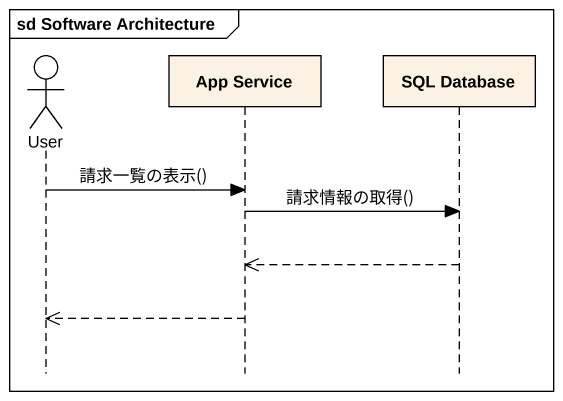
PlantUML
@startuml
mainframe sd Software Architecture
hide footbox
actor User
participant "App Service" as App_Service
participant "SQL Database" as SQL_Database

User -> App_Service : 請求一覧の表示()
App_Service -> SQL_Database : 請求情報の取得()
SQL_Database -->> App_Service
App_Service -->> User
@enduml
